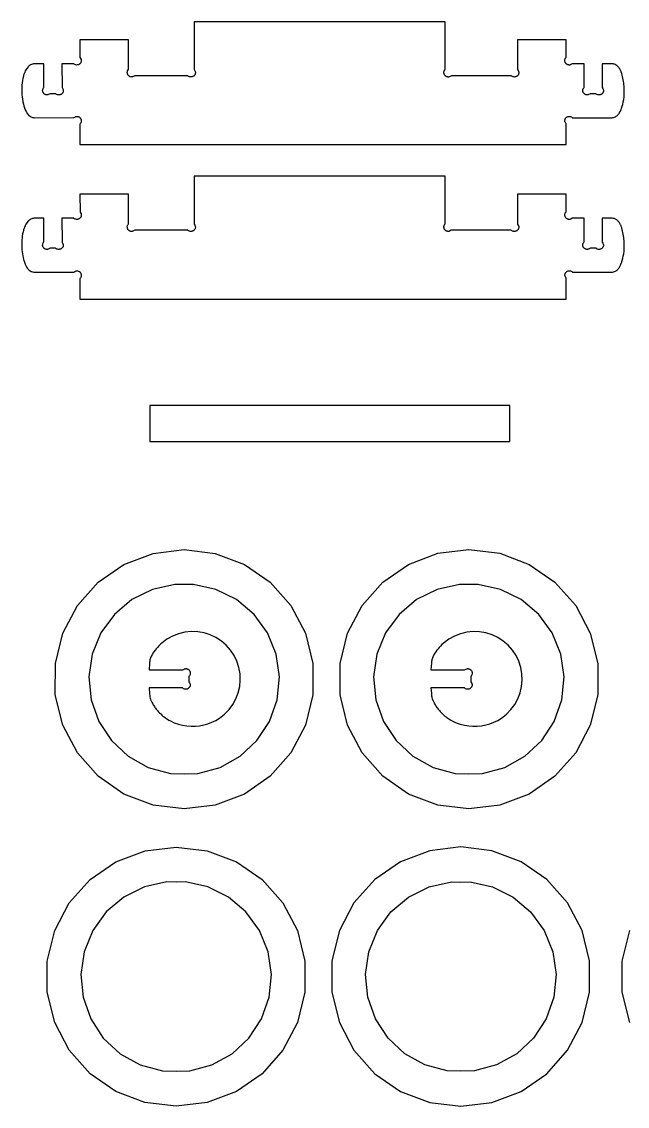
# Model space of a CAD drawing. Extents: x 33 to 204, y -108 to 31.
# Drawn here: x 149.93 to 166.71, y -4.35 to 25.71 of the extents above; entities that cross this region are included whole.
import ezdxf

# ---------------------------------------------------------------- set-up
doc = ezdxf.new("R2010")
doc.units = 0
doc.layers.add('SECTIONCUTEDGES', color=18, linetype='CONTINUOUS')

msp = doc.modelspace()

# ---------------------------------------------------------------- linework, layer by layer
at = {"layer": 'SECTIONCUTEDGES'}
for points in [[(150.186, 23.079), (150.214, 23.067), (150.237, 23.06), (150.266, 23.055), (150.284, 23.053), (151.375, 23.054), (151.38, 23.055), (151.405, 23.068), (151.428, 23.08), (151.433, 23.083), (151.444, 23.086), (151.456, 23.089), (151.467, 23.089), (151.479, 23.089), (151.484, 23.088), (151.501, 23.083), (151.512, 23.079), (151.523, 23.073), (151.533, 23.067), (151.542, 23.06), (151.551, 23.051), (151.558, 23.042), (151.565, 23.033), (151.571, 23.022), (151.576, 23.012), (151.58, 23.001), (151.584, 22.983), (151.585, 22.965), (151.585, 22.952), (151.582, 22.934), (151.574, 22.911), (151.561, 22.89), (151.552, 22.881), (151.549, 22.877), (151.549, 22.305), (165.017, 22.305), (165.016, 22.88), (165.013, 22.888), (164.998, 22.917), (164.99, 22.932), (164.985, 22.943), (164.982, 22.954), (164.981, 22.966), (164.981, 22.977), (164.982, 22.989), (164.987, 23.006), (164.991, 23.017), (164.997, 23.027), (165.003, 23.037), (165.01, 23.046), (165.019, 23.055), (165.028, 23.063), (165.037, 23.069), (165.047, 23.075), (165.058, 23.08), (165.069, 23.084), (165.081, 23.087), (165.099, 23.089), (165.118, 23.089), (165.124, 23.088), (165.142, 23.084), (165.165, 23.075), (165.178, 23.067), (165.187, 23.058), (165.191, 23.054), (165.193, 23.053), (166.282, 23.053), (166.307, 23.056), (166.332, 23.061), (166.357, 23.068), (166.38, 23.079), (166.403, 23.091), (166.424, 23.106), (166.439, 23.118), (166.453, 23.132), (166.46, 23.139), (166.472, 23.154), (166.484, 23.17), (166.494, 23.187), (166.499, 23.195), (166.52, 23.238), (166.538, 23.282), (166.55, 23.313), (166.57, 23.375), (166.584, 23.422), (166.6, 23.496), (166.611, 23.558), (166.62, 23.63), (166.624, 23.684), (166.627, 23.739), (166.628, 23.793), (166.628, 23.838), (166.626, 23.883), (166.623, 23.927), (166.619, 23.972), (166.614, 24.016), (166.608, 24.06), (166.6, 24.104), (166.591, 24.148), (166.581, 24.191), (166.57, 24.235), (166.558, 24.278), (166.545, 24.32), (166.539, 24.336), (166.533, 24.352), (166.525, 24.368), (166.518, 24.383), (166.509, 24.398), (166.5, 24.412), (166.49, 24.426), (166.479, 24.439), (166.468, 24.452), (166.457, 24.465), (166.444, 24.477), (166.417, 24.5), (166.402, 24.51), (166.379, 24.524), (166.359, 24.533), (166.338, 24.54), (166.316, 24.545), (166.295, 24.547), (166.18, 24.549), (166.014, 24.55), (166.014, 23.895), (166.016, 23.889), (166.031, 23.858), (166.042, 23.839), (166.044, 23.834), (166.048, 23.823), (166.05, 23.812), (166.051, 23.8), (166.051, 23.794), (166.049, 23.783), (166.045, 23.766), (166.04, 23.755), (166.035, 23.744), (166.028, 23.734), (166.021, 23.725), (166.013, 23.716), (166.004, 23.709), (165.994, 23.702), (165.984, 23.696), (165.973, 23.691), (165.962, 23.687), (165.95, 23.684), (165.932, 23.682), (165.914, 23.682), (165.895, 23.685), (165.869, 23.695), (165.849, 23.708), (165.839, 23.718), (165.838, 23.718), (165.69, 23.718), (165.686, 23.716), (165.67, 23.709), (165.636, 23.691), (165.626, 23.687), (165.615, 23.684), (165.603, 23.682), (165.592, 23.682), (165.58, 23.683), (165.563, 23.688), (165.552, 23.693), (165.542, 23.698), (165.532, 23.704), (165.522, 23.712), (165.514, 23.72), (165.506, 23.729), (165.499, 23.739), (165.493, 23.749), (165.488, 23.76), (165.484, 23.771), (165.481, 23.788), (165.479, 23.801), (165.48, 23.819), (165.483, 23.837), (165.489, 23.858), (165.494, 23.866), (165.506, 23.884), (165.515, 23.893), (165.516, 24.55), (165.192, 24.549), (165.187, 24.547), (165.146, 24.525), (165.134, 24.519), (165.122, 24.515), (165.114, 24.513), (165.101, 24.513), (165.087, 24.514), (165.078, 24.516), (165.069, 24.518), (165.061, 24.521), (165.052, 24.525), (165.044, 24.529), (165.036, 24.534), (165.029, 24.539), (165.022, 24.545), (165.015, 24.551), (165.009, 24.558), (165, 24.571), (164.993, 24.583), (164.988, 24.596), (164.984, 24.609), (164.981, 24.623), (164.98, 24.636), (164.98, 24.643), (164.981, 24.656), (164.984, 24.67), (164.988, 24.682), (164.994, 24.695), (165, 24.706), (165.009, 24.718), (165.015, 24.723), (165.017, 24.725), (165.017, 25.215), (163.67, 25.215), (163.67, 24.394), (163.672, 24.386), (163.685, 24.361), (163.697, 24.338), (163.7, 24.332), (163.703, 24.322), (163.706, 24.31), (163.706, 24.304), (163.706, 24.293), (163.706, 24.287), (163.704, 24.276), (163.7, 24.264), (163.696, 24.254), (163.69, 24.243), (163.684, 24.233), (163.677, 24.224), (163.668, 24.215), (163.659, 24.207), (163.65, 24.201), (163.639, 24.195), (163.629, 24.19), (163.618, 24.186), (163.6, 24.182), (163.582, 24.18), (163.563, 24.182), (163.545, 24.186), (163.531, 24.191), (163.514, 24.2), (163.501, 24.21), (163.497, 24.215), (163.493, 24.217), (161.838, 24.215), (161.789, 24.188), (161.777, 24.183), (161.764, 24.181), (161.76, 24.18), (161.747, 24.18), (161.738, 24.181), (161.729, 24.183), (161.72, 24.185), (161.711, 24.188), (161.703, 24.192), (161.695, 24.196), (161.687, 24.201), (161.679, 24.206), (161.672, 24.212), (161.666, 24.219), (161.66, 24.226), (161.65, 24.239), (161.643, 24.251), (161.638, 24.263), (161.634, 24.276), (161.632, 24.29), (161.631, 24.304), (161.631, 24.317), (161.633, 24.33), (161.634, 24.337), (161.639, 24.35), (161.644, 24.362), (161.651, 24.374), (161.66, 24.386), (161.664, 24.388), (161.667, 24.394), (161.667, 25.713), (154.71, 25.713), (154.71, 24.394), (154.711, 24.39), (154.739, 24.332), (154.741, 24.327), (154.744, 24.316), (154.745, 24.31), (154.746, 24.299), (154.746, 24.287), (154.743, 24.276), (154.74, 24.264), (154.736, 24.254), (154.73, 24.243), (154.724, 24.233), (154.716, 24.224), (154.708, 24.215), (154.699, 24.207), (154.69, 24.201), (154.679, 24.195), (154.668, 24.19), (154.657, 24.186), (154.646, 24.183), (154.628, 24.181), (154.609, 24.181), (154.591, 24.184), (154.579, 24.187), (154.559, 24.196), (154.546, 24.205), (154.54, 24.211), (154.537, 24.214), (154.536, 24.216), (154.534, 24.217), (153.071, 24.217), (153.067, 24.215), (153.05, 24.208), (153.016, 24.19), (153.011, 24.187), (153, 24.184), (152.989, 24.181), (152.977, 24.181), (152.966, 24.181), (152.955, 24.183), (152.943, 24.187), (152.932, 24.191), (152.922, 24.197), (152.912, 24.203), (152.902, 24.21), (152.894, 24.219), (152.886, 24.228), (152.879, 24.237), (152.873, 24.248), (152.868, 24.258), (152.864, 24.269), (152.861, 24.287), (152.859, 24.299), (152.86, 24.318), (152.863, 24.336), (152.866, 24.348), (152.869, 24.356), (152.882, 24.378), (152.892, 24.388), (152.894, 24.39), (152.896, 24.393), (152.896, 25.215), (151.549, 25.215), (151.549, 24.725), (151.555, 24.711), (151.578, 24.665), (151.582, 24.654), (151.583, 24.649), (151.585, 24.637), (151.585, 24.626), (151.584, 24.614), (151.579, 24.597), (151.575, 24.586), (151.569, 24.576), (151.563, 24.566), (151.555, 24.556), (151.547, 24.548), (151.538, 24.54), (151.529, 24.533), (151.518, 24.527), (151.507, 24.522), (151.496, 24.518), (151.479, 24.514), (151.473, 24.514), (151.454, 24.513), (151.436, 24.515), (151.43, 24.517), (151.404, 24.526), (151.391, 24.534), (151.379, 24.544), (151.375, 24.549), (151.372, 24.55), (151.05, 24.55), (151.051, 23.892), (151.061, 23.869), (151.08, 23.834), (151.083, 23.823), (151.085, 23.812), (151.086, 23.806), (151.086, 23.794), (151.085, 23.783), (151.08, 23.766), (151.076, 23.755), (151.07, 23.744), (151.064, 23.734), (151.056, 23.725), (151.048, 23.716), (151.039, 23.709), (151.03, 23.702), (151.019, 23.696), (151.009, 23.691), (150.997, 23.687), (150.98, 23.683), (150.974, 23.682), (150.955, 23.682), (150.937, 23.684), (150.925, 23.687), (150.902, 23.696), (150.897, 23.699), (150.882, 23.71), (150.877, 23.716), (150.873, 23.718), (150.725, 23.718), (150.722, 23.716), (150.702, 23.707), (150.672, 23.691), (150.661, 23.687), (150.65, 23.684), (150.639, 23.682), (150.627, 23.682), (150.616, 23.683), (150.599, 23.688), (150.588, 23.693), (150.577, 23.698), (150.567, 23.704), (150.558, 23.712), (150.55, 23.72), (150.542, 23.729), (150.535, 23.739), (150.529, 23.749), (150.524, 23.76), (150.52, 23.771), (150.516, 23.788), (150.515, 23.807), (150.515, 23.819), (150.518, 23.837), (150.525, 23.858), (150.538, 23.879), (150.545, 23.887), (150.549, 23.891), (150.551, 23.895), (150.551, 24.55), (150.337, 24.549), (150.292, 24.548), (150.265, 24.545), (150.239, 24.539), (150.231, 24.537), (150.205, 24.528), (150.182, 24.517), (150.16, 24.504), (150.139, 24.489), (150.126, 24.478), (150.111, 24.463), (150.083, 24.428), (150.053, 24.383), (150.035, 24.351), (150.017, 24.313), (150, 24.271), (149.986, 24.227), (149.98, 24.204), (149.967, 24.143), (149.956, 24.082), (149.947, 24.02), (149.941, 23.958), (149.936, 23.896), (149.935, 23.818), (149.935, 23.803), (149.937, 23.726), (149.939, 23.695), (149.946, 23.618), (149.952, 23.571), (149.966, 23.493), (149.98, 23.428), (149.992, 23.384), (150.01, 23.329), (150.032, 23.274), (150.058, 23.221), (150.096, 23.156), (150.112, 23.136), (150.12, 23.126), (150.139, 23.109), (150.165, 23.091)], [(150.17, 18.807), (150.197, 18.793), (150.208, 18.789), (150.237, 18.78), (150.243, 18.778), (150.272, 18.774), (150.284, 18.773), (151.376, 18.774), (151.409, 18.789), (151.428, 18.8), (151.439, 18.804), (151.45, 18.807), (151.461, 18.809), (151.473, 18.809), (151.484, 18.807), (151.501, 18.803), (151.512, 18.798), (151.523, 18.793), (151.533, 18.786), (151.542, 18.779), (151.551, 18.771), (151.558, 18.762), (151.565, 18.752), (151.571, 18.742), (151.576, 18.731), (151.58, 18.72), (151.584, 18.703), (151.585, 18.684), (151.585, 18.672), (151.582, 18.654), (151.572, 18.628), (151.569, 18.622), (151.559, 18.607), (151.55, 18.598), (151.549, 18.596), (151.549, 18.024), (165.017, 18.024), (165.017, 18.596), (165.014, 18.603), (164.987, 18.657), (164.984, 18.668), (164.981, 18.679), (164.981, 18.691), (164.981, 18.702), (164.982, 18.708), (164.987, 18.725), (164.991, 18.736), (164.997, 18.747), (165.003, 18.757), (165.01, 18.766), (165.019, 18.774), (165.028, 18.782), (165.037, 18.789), (165.047, 18.795), (165.058, 18.8), (165.069, 18.804), (165.081, 18.807), (165.099, 18.809), (165.118, 18.809), (165.124, 18.808), (165.142, 18.804), (165.159, 18.797), (165.178, 18.786), (165.186, 18.779), (165.188, 18.776), (165.193, 18.773), (166.282, 18.773), (166.307, 18.775), (166.332, 18.78), (166.357, 18.788), (166.38, 18.798), (166.403, 18.811), (166.424, 18.825), (166.432, 18.831), (166.446, 18.844), (166.46, 18.859), (166.472, 18.874), (166.484, 18.889), (166.494, 18.906), (166.523, 18.965), (166.544, 19.017), (166.55, 19.033), (166.57, 19.094), (166.588, 19.157), (166.6, 19.215), (166.611, 19.277), (166.62, 19.349), (166.623, 19.385), (166.627, 19.458), (166.628, 19.513), (166.628, 19.558), (166.626, 19.602), (166.623, 19.647), (166.619, 19.691), (166.614, 19.736), (166.608, 19.78), (166.6, 19.824), (166.591, 19.867), (166.581, 19.911), (166.57, 19.954), (166.558, 19.997), (166.545, 20.04), (166.539, 20.056), (166.533, 20.072), (166.525, 20.087), (166.518, 20.102), (166.509, 20.117), (166.5, 20.131), (166.49, 20.145), (166.479, 20.159), (166.468, 20.172), (166.457, 20.184), (166.444, 20.196), (166.428, 20.21), (166.417, 20.219), (166.386, 20.24), (166.366, 20.25), (166.345, 20.258), (166.323, 20.263), (166.288, 20.266), (166.014, 20.269), (166.014, 19.614), (166.017, 19.607), (166.031, 19.578), (166.042, 19.559), (166.046, 19.548), (166.049, 19.537), (166.05, 19.525), (166.051, 19.514), (166.05, 19.508), (166.048, 19.497), (166.045, 19.485), (166.04, 19.474), (166.035, 19.464), (166.028, 19.454), (166.021, 19.445), (166.013, 19.436), (166.004, 19.428), (165.994, 19.421), (165.984, 19.415), (165.973, 19.41), (165.962, 19.407), (165.944, 19.403), (165.926, 19.401), (165.908, 19.403), (165.89, 19.406), (165.872, 19.413), (165.851, 19.426), (165.845, 19.432), (165.842, 19.435), (165.839, 19.437), (165.69, 19.437), (165.686, 19.436), (165.67, 19.428), (165.636, 19.411), (165.626, 19.406), (165.62, 19.405), (165.609, 19.402), (165.597, 19.401), (165.586, 19.402), (165.575, 19.404), (165.563, 19.408), (165.552, 19.412), (165.542, 19.418), (165.532, 19.424), (165.522, 19.431), (165.514, 19.44), (165.506, 19.448), (165.499, 19.458), (165.493, 19.468), (165.488, 19.479), (165.484, 19.49), (165.481, 19.508), (165.479, 19.52), (165.48, 19.539), (165.483, 19.557), (165.484, 19.563), (165.494, 19.586), (165.508, 19.606), (165.512, 19.61), (165.516, 19.614), (165.516, 20.269), (165.193, 20.269), (165.186, 20.266), (165.146, 20.244), (165.134, 20.238), (165.122, 20.234), (165.118, 20.233), (165.105, 20.232), (165.096, 20.232), (165.087, 20.233), (165.078, 20.235), (165.069, 20.238), (165.061, 20.241), (165.052, 20.244), (165.044, 20.248), (165.036, 20.253), (165.029, 20.259), (165.022, 20.265), (165.015, 20.271), (165.009, 20.278), (165, 20.291), (164.993, 20.303), (164.988, 20.315), (164.984, 20.329), (164.981, 20.342), (164.98, 20.356), (164.981, 20.369), (164.982, 20.383), (164.986, 20.396), (164.988, 20.402), (164.994, 20.414), (165, 20.426), (165.009, 20.437), (165.016, 20.443), (165.017, 20.445), (165.017, 20.934), (163.67, 20.934), (163.672, 20.106), (163.683, 20.084), (163.697, 20.057), (163.702, 20.047), (163.705, 20.035), (163.706, 20.024), (163.706, 20.012), (163.705, 20.001), (163.7, 19.984), (163.696, 19.973), (163.69, 19.963), (163.684, 19.953), (163.677, 19.943), (163.668, 19.935), (163.659, 19.927), (163.65, 19.92), (163.639, 19.914), (163.629, 19.909), (163.618, 19.905), (163.6, 19.901), (163.588, 19.9), (163.569, 19.901), (163.563, 19.901), (163.545, 19.905), (163.534, 19.909), (163.514, 19.919), (163.494, 19.936), (161.841, 19.936), (161.836, 19.934), (161.789, 19.907), (161.777, 19.903), (161.764, 19.9), (161.751, 19.9), (161.738, 19.901), (161.729, 19.903), (161.72, 19.905), (161.711, 19.908), (161.703, 19.912), (161.695, 19.916), (161.687, 19.921), (161.679, 19.926), (161.672, 19.932), (161.666, 19.938), (161.66, 19.945), (161.65, 19.958), (161.643, 19.97), (161.641, 19.976), (161.636, 19.989), (161.634, 19.996), (161.632, 20.009), (161.631, 20.023), (161.631, 20.037), (161.633, 20.05), (161.634, 20.057), (161.639, 20.069), (161.644, 20.082), (161.651, 20.093), (161.66, 20.105), (161.664, 20.108), (161.667, 20.113), (161.667, 21.433), (154.71, 21.433), (154.71, 20.112), (154.711, 20.109), (154.714, 20.102), (154.727, 20.077), (154.737, 20.057), (154.741, 20.047), (154.744, 20.035), (154.746, 20.024), (154.746, 20.012), (154.746, 20.007), (154.743, 19.995), (154.74, 19.984), (154.736, 19.973), (154.73, 19.963), (154.724, 19.953), (154.716, 19.943), (154.708, 19.935), (154.699, 19.927), (154.69, 19.92), (154.679, 19.914), (154.668, 19.909), (154.657, 19.905), (154.64, 19.901), (154.628, 19.9), (154.609, 19.901), (154.597, 19.902), (154.585, 19.905), (154.562, 19.914), (154.551, 19.921), (154.54, 19.93), (154.535, 19.936), (154.533, 19.936), (153.072, 19.936), (153.067, 19.935), (153.05, 19.927), (153.016, 19.909), (153.006, 19.905), (152.995, 19.902), (152.983, 19.9), (152.972, 19.9), (152.96, 19.902), (152.943, 19.906), (152.932, 19.911), (152.922, 19.916), (152.912, 19.923), (152.902, 19.93), (152.894, 19.938), (152.886, 19.947), (152.879, 19.957), (152.873, 19.967), (152.868, 19.978), (152.864, 19.989), (152.861, 20.007), (152.859, 20.025), (152.86, 20.043), (152.864, 20.061), (152.874, 20.084), (152.88, 20.095), (152.892, 20.108), (152.894, 20.11), (152.895, 20.112), (152.896, 20.934), (151.549, 20.934), (151.551, 20.44), (151.564, 20.413), (151.578, 20.385), (151.582, 20.374), (151.584, 20.362), (151.585, 20.351), (151.585, 20.339), (151.582, 20.328), (151.579, 20.317), (151.575, 20.306), (151.569, 20.295), (151.563, 20.285), (151.555, 20.276), (151.547, 20.267), (151.538, 20.26), (151.529, 20.253), (151.518, 20.247), (151.507, 20.242), (151.496, 20.238), (151.479, 20.234), (151.46, 20.233), (151.448, 20.233), (151.43, 20.236), (151.412, 20.242), (151.398, 20.249), (151.379, 20.263), (151.375, 20.268), (151.372, 20.269), (151.05, 20.269), (151.051, 19.612), (151.059, 19.592), (151.077, 19.559), (151.08, 19.553), (151.083, 19.542), (151.085, 19.531), (151.086, 19.52), (151.086, 19.514), (151.085, 19.502), (151.08, 19.485), (151.076, 19.474), (151.07, 19.464), (151.064, 19.454), (151.056, 19.445), (151.048, 19.436), (151.039, 19.428), (151.03, 19.421), (151.019, 19.415), (151.009, 19.41), (150.997, 19.407), (150.986, 19.404), (150.968, 19.401), (150.962, 19.401), (150.943, 19.403), (150.925, 19.406), (150.911, 19.412), (150.9, 19.417), (150.892, 19.422), (150.875, 19.437), (150.873, 19.438), (150.726, 19.437), (150.722, 19.436), (150.702, 19.427), (150.672, 19.411), (150.661, 19.406), (150.65, 19.403), (150.639, 19.402), (150.627, 19.402), (150.622, 19.402), (150.61, 19.404), (150.599, 19.408), (150.588, 19.412), (150.577, 19.418), (150.567, 19.424), (150.558, 19.431), (150.55, 19.44), (150.542, 19.448), (150.535, 19.458), (150.529, 19.468), (150.524, 19.479), (150.52, 19.49), (150.516, 19.508), (150.515, 19.514), (150.515, 19.532), (150.516, 19.545), (150.52, 19.563), (150.526, 19.58), (150.54, 19.601), (150.545, 19.607), (150.55, 19.612), (150.551, 19.614), (150.551, 20.269), (150.317, 20.268), (150.283, 20.266), (150.257, 20.263), (150.231, 20.256), (150.214, 20.251), (150.189, 20.24), (150.167, 20.228), (150.146, 20.214), (150.126, 20.197), (150.106, 20.176), (150.083, 20.148), (150.053, 20.102), (150.027, 20.054), (150.008, 20.012), (150, 19.99), (149.986, 19.946), (149.98, 19.924), (149.973, 19.893), (149.961, 19.832), (149.951, 19.771), (149.944, 19.709), (149.941, 19.678), (149.936, 19.615), (149.935, 19.537), (149.935, 19.507), (149.938, 19.43), (149.94, 19.399), (149.948, 19.322), (149.952, 19.29), (149.966, 19.212), (149.972, 19.182), (149.986, 19.125), (149.992, 19.103), (150.01, 19.048), (150.032, 18.994), (150.058, 18.94), (150.096, 18.876), (150.112, 18.855), (150.125, 18.841), (150.134, 18.833), (150.16, 18.814)], [(153.48, 14.078), (163.457, 14.078), (163.457, 15.076), (153.48, 15.076)], [(152.765, 4.307), (152.051, 4.799), (151.477, 5.447), (151.074, 6.215), (150.866, 7.056), (150.867, 7.923), (151.074, 8.764), (151.477, 9.531), (152.052, 10.18), (152.765, 10.672), (153.575, 10.978), (154.435, 11.083), (155.296, 10.978), (156.106, 10.672), (156.819, 10.18), (157.394, 9.531), (157.797, 8.764), (158.004, 7.923), (158.004, 7.056), (157.797, 6.215), (157.394, 5.447), (156.82, 4.799), (156.106, 4.307), (155.296, 4), (154.435, 3.896), (153.575, 4)], [(160.652, 4.307), (159.939, 4.799), (159.364, 5.448), (158.961, 6.215), (158.754, 7.057), (158.754, 7.923), (158.962, 8.765), (159.365, 9.532), (159.94, 10.18), (160.653, 10.672), (161.463, 10.979), (162.323, 11.083), (163.183, 10.979), (163.993, 10.672), (164.707, 10.18), (165.281, 9.532), (165.684, 8.765), (165.892, 7.923), (165.892, 7.057), (165.685, 6.215), (165.282, 5.448), (164.707, 4.799), (163.994, 4.307), (163.183, 4), (162.323, 3.896), (161.463, 4)], [(152.886, 5.353), (153.442, 5.045), (154.056, 4.878), (154.435, 4.869), (154.815, 4.878), (155.429, 5.045), (155.985, 5.353), (156.452, 5.786), (156.801, 6.318), (157.012, 6.918), (157.074, 7.551), (156.983, 8.181), (156.743, 8.77), (156.37, 9.285), (155.884, 9.696), (155.314, 9.978), (154.693, 10.116), (154.435, 10.11), (154.178, 10.116), (153.557, 9.978), (152.987, 9.696), (152.501, 9.285), (152.127, 8.77), (151.888, 8.181), (151.797, 7.551), (151.859, 6.918), (152.07, 6.318), (152.419, 5.786)], [(160.773, 5.354), (161.329, 5.045), (161.943, 4.878), (162.323, 4.87), (162.703, 4.878), (163.317, 5.045), (163.873, 5.354), (164.339, 5.787), (164.688, 6.318), (164.9, 6.918), (164.962, 7.552), (164.87, 8.181), (164.631, 8.771), (164.258, 9.286), (163.772, 9.696), (163.202, 9.979), (162.58, 10.116), (162.323, 10.11), (162.066, 10.116), (161.445, 9.979), (160.874, 9.696), (160.389, 9.286), (160.015, 8.771), (159.776, 8.181), (159.684, 7.552), (159.746, 6.918), (159.958, 6.318), (160.307, 5.787)], [(153.976, 6.379), (154.015, 6.355), (154.054, 6.334), (154.162, 6.284), (154.274, 6.243), (154.389, 6.213), (154.507, 6.193), (154.626, 6.184), (154.745, 6.186), (154.863, 6.198), (154.98, 6.22), (155.095, 6.253), (155.206, 6.296), (155.312, 6.349), (155.414, 6.411), (155.554, 6.521), (155.679, 6.648), (155.784, 6.791), (155.87, 6.947), (155.933, 7.114), (155.974, 7.287), (155.99, 7.464), (155.983, 7.642), (155.951, 7.817), (155.896, 7.987), (155.818, 8.147), (155.72, 8.295), (155.602, 8.429), (155.467, 8.546), (155.317, 8.643), (155.156, 8.719), (154.986, 8.773), (154.81, 8.803), (154.632, 8.809), (154.455, 8.792), (154.281, 8.75), (154.115, 8.685), (153.959, 8.599), (153.813, 8.489), (153.79, 8.47), (153.772, 8.452), (153.732, 8.412), (153.693, 8.37), (153.66, 8.331), (153.629, 8.291), (153.599, 8.249), (153.571, 8.207), (153.545, 8.163), (153.525, 8.127), (153.512, 8.098), (153.501, 8.068), (153.496, 8.053), (153.487, 8.023), (153.481, 7.992), (153.477, 7.957), (153.474, 7.932), (153.462, 7.746), (154.398, 7.748), (154.424, 7.761), (154.447, 7.774), (154.458, 7.778), (154.469, 7.781), (154.48, 7.782), (154.492, 7.783), (154.498, 7.782), (154.509, 7.78), (154.52, 7.777), (154.531, 7.772), (154.542, 7.767), (154.552, 7.76), (154.561, 7.753), (154.57, 7.745), (154.577, 7.736), (154.584, 7.726), (154.59, 7.716), (154.595, 7.705), (154.599, 7.694), (154.602, 7.682), (154.604, 7.664), (154.604, 7.646), (154.603, 7.64), (154.599, 7.622), (154.593, 7.604), (154.582, 7.586), (154.572, 7.575), (154.569, 7.572), (154.568, 7.57), (154.569, 7.42), (154.585, 7.388), (154.595, 7.368), (154.597, 7.363), (154.601, 7.352), (154.603, 7.341), (154.604, 7.329), (154.604, 7.318), (154.603, 7.312), (154.598, 7.295), (154.594, 7.284), (154.588, 7.274), (154.582, 7.264), (154.574, 7.254), (154.566, 7.246), (154.557, 7.238), (154.548, 7.231), (154.537, 7.225), (154.527, 7.22), (154.515, 7.216), (154.498, 7.213), (154.479, 7.211), (154.461, 7.212), (154.443, 7.216), (154.42, 7.226), (154.402, 7.238), (154.393, 7.247), (154.391, 7.248), (153.462, 7.248), (153.476, 7.081), (153.481, 7.031), (153.486, 6.998), (153.494, 6.965), (153.503, 6.933), (153.515, 6.902), (153.521, 6.886), (153.536, 6.856), (153.549, 6.831), (153.563, 6.806), (153.578, 6.781), (153.593, 6.757), (153.609, 6.733), (153.626, 6.709), (153.643, 6.686), (153.66, 6.663), (153.678, 6.64), (153.697, 6.618), (153.716, 6.597), (153.735, 6.575), (153.755, 6.555), (153.775, 6.535), (153.796, 6.516), (153.817, 6.497), (153.838, 6.478), (153.86, 6.46), (153.882, 6.443), (153.905, 6.426), (153.928, 6.41), (153.952, 6.394)], [(161.823, 6.357), (161.864, 6.334), (161.972, 6.284), (162.084, 6.243), (162.199, 6.213), (162.317, 6.193), (162.435, 6.184), (162.555, 6.186), (162.673, 6.198), (162.79, 6.22), (162.904, 6.253), (163.015, 6.296), (163.122, 6.349), (163.224, 6.411), (163.364, 6.521), (163.488, 6.648), (163.594, 6.791), (163.68, 6.947), (163.743, 7.114), (163.784, 7.287), (163.8, 7.464), (163.793, 7.642), (163.761, 7.817), (163.706, 7.987), (163.628, 8.147), (163.53, 8.295), (163.412, 8.429), (163.277, 8.546), (163.127, 8.643), (162.966, 8.719), (162.796, 8.773), (162.62, 8.803), (162.442, 8.809), (162.265, 8.792), (162.091, 8.75), (161.925, 8.685), (161.769, 8.599), (161.607, 8.475), (161.576, 8.447), (161.536, 8.406), (161.503, 8.37), (161.47, 8.331), (161.438, 8.291), (161.409, 8.249), (161.381, 8.207), (161.355, 8.163), (161.335, 8.127), (161.322, 8.098), (161.311, 8.068), (161.306, 8.053), (161.297, 8.023), (161.294, 8.007), (161.289, 7.976), (161.284, 7.932), (161.272, 7.746), (162.203, 7.747), (162.262, 7.776), (162.273, 7.78), (162.285, 7.782), (162.296, 7.783), (162.302, 7.783), (162.313, 7.781), (162.33, 7.777), (162.341, 7.772), (162.352, 7.767), (162.362, 7.76), (162.371, 7.753), (162.38, 7.745), (162.387, 7.736), (162.394, 7.726), (162.4, 7.716), (162.405, 7.705), (162.409, 7.694), (162.412, 7.682), (162.414, 7.67), (162.414, 7.652), (162.413, 7.64), (162.409, 7.622), (162.403, 7.604), (162.39, 7.583), (162.383, 7.576), (162.379, 7.573), (162.378, 7.57), (162.378, 7.424), (162.38, 7.417), (162.405, 7.368), (162.409, 7.358), (162.411, 7.352), (162.413, 7.341), (162.414, 7.335), (162.414, 7.324), (162.413, 7.312), (162.408, 7.295), (162.404, 7.284), (162.398, 7.274), (162.392, 7.264), (162.384, 7.254), (162.376, 7.246), (162.367, 7.238), (162.357, 7.231), (162.347, 7.225), (162.336, 7.22), (162.325, 7.216), (162.308, 7.213), (162.289, 7.211), (162.277, 7.212), (162.259, 7.215), (162.233, 7.224), (162.212, 7.238), (162.203, 7.247), (162.201, 7.248), (161.272, 7.248), (161.284, 7.098), (161.291, 7.031), (161.296, 6.998), (161.299, 6.982), (161.308, 6.949), (161.318, 6.917), (161.331, 6.886), (161.338, 6.871), (161.359, 6.831), (161.373, 6.806), (161.388, 6.781), (161.403, 6.757), (161.419, 6.733), (161.435, 6.709), (161.452, 6.686), (161.47, 6.663), (161.488, 6.64), (161.506, 6.618), (161.525, 6.597), (161.545, 6.575), (161.565, 6.555), (161.585, 6.535), (161.605, 6.516), (161.626, 6.497), (161.648, 6.478), (161.67, 6.46), (161.692, 6.443), (161.715, 6.426), (161.738, 6.41), (161.762, 6.394), (161.785, 6.379)], [(152.54, -3.938), (151.827, -3.446), (151.252, -2.797), (150.849, -2.03), (150.642, -1.188), (150.642, -0.322), (150.85, 0.52), (151.252, 1.287), (151.827, 1.935), (152.54, 2.427), (153.351, 2.734), (154.211, 2.838), (155.071, 2.734), (155.881, 2.427), (156.594, 1.935), (157.169, 1.287), (157.572, 0.52), (157.78, -0.322), (157.78, -1.188), (157.572, -2.03), (157.17, -2.797), (156.595, -3.446), (155.882, -3.938), (155.071, -4.245), (154.211, -4.349), (153.35, -4.245)], [(162.098, -4.348), (162.959, -4.244), (163.769, -3.937), (164.483, -3.445), (165.057, -2.797), (165.46, -2.029), (165.667, -1.188), (165.667, -0.321), (165.46, 0.52), (165.057, 1.287), (164.482, 1.936), (163.769, 2.428), (162.959, 2.735), (162.098, 2.839), (161.238, 2.735), (160.428, 2.428), (159.715, 1.936), (159.14, 1.287), (158.737, 0.52), (158.53, -0.321), (158.529, -1.188), (158.737, -2.029), (159.14, -2.797), (159.714, -3.445), (160.428, -3.937), (161.238, -4.244)], [(152.661, -2.891), (153.217, -3.2), (153.831, -3.366), (154.211, -3.375), (154.591, -3.366), (155.204, -3.2), (155.761, -2.891), (156.227, -2.458), (156.576, -1.926), (156.788, -1.326), (156.85, -0.693), (156.758, -0.064), (156.519, 0.526), (156.145, 1.041), (155.659, 1.451), (155.089, 1.734), (154.468, 1.872), (154.211, 1.866), (153.954, 1.872), (153.332, 1.734), (152.762, 1.451), (152.276, 1.041), (151.903, 0.526), (151.663, -0.064), (151.572, -0.693), (151.634, -1.326), (151.846, -1.926), (152.195, -2.458)], [(162.098, -3.375), (161.719, -3.366), (161.105, -3.199), (160.549, -2.891), (160.082, -2.458), (159.733, -1.926), (159.522, -1.326), (159.46, -0.693), (159.551, -0.063), (159.79, 0.526), (160.164, 1.041), (160.65, 1.452), (161.22, 1.734), (161.841, 1.872), (162.098, 1.866), (162.356, 1.872), (162.977, 1.734), (163.547, 1.452), (164.033, 1.041), (164.406, 0.526), (164.646, -0.063), (164.737, -0.693), (164.675, -1.326), (164.464, -1.926), (164.115, -2.458), (163.648, -2.891), (163.092, -3.199), (162.478, -3.366)]]:
    msp.add_lwpolyline(points, close=True, dxfattribs=at)
msp.add_lwpolyline([(166.777, -2.03), (166.57, -1.188), (166.57, -0.322), (166.777, 0.52)], dxfattribs=at)

doc.saveas('drawing.dxf')
